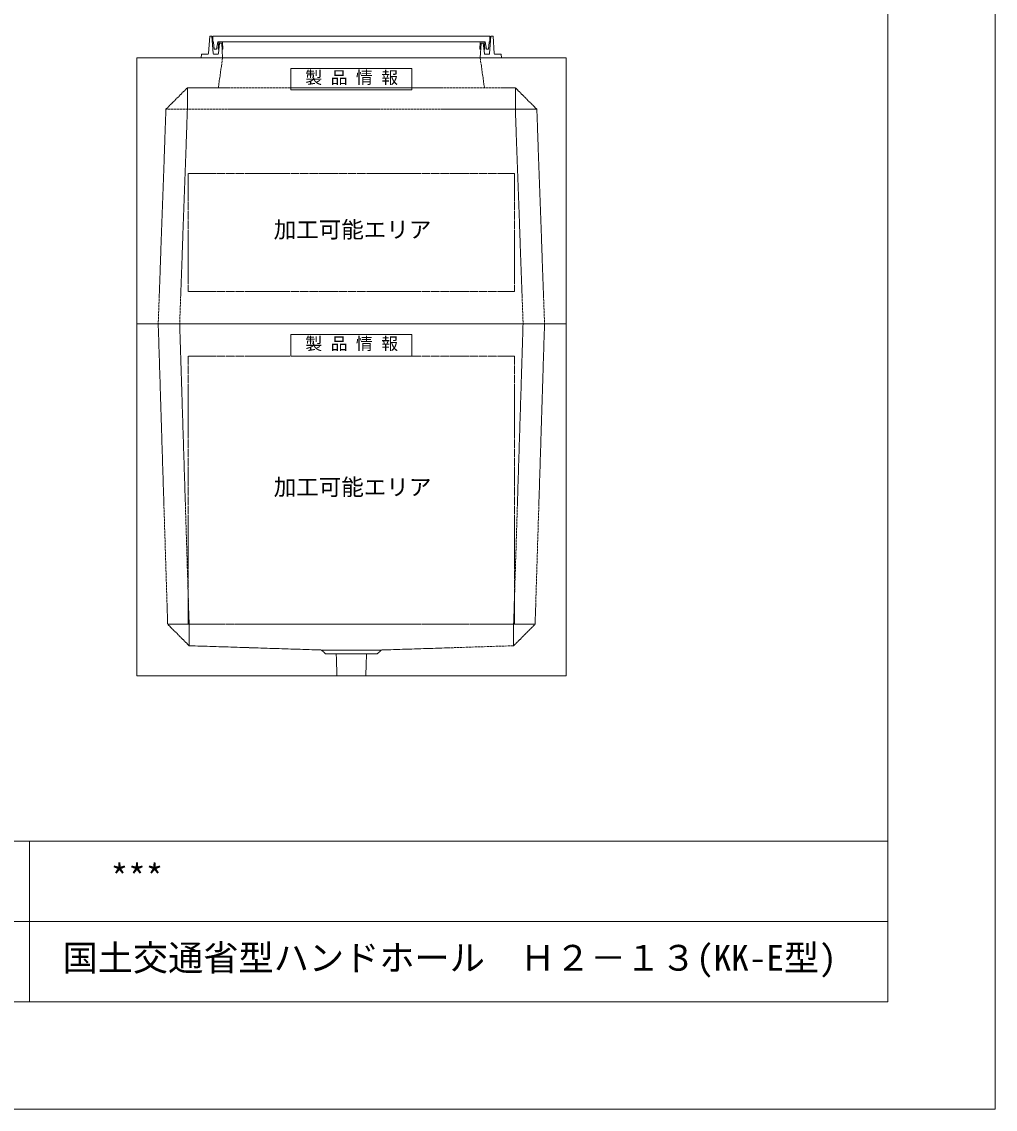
# Model space of a CAD drawing. Units: millimetres, scale not verified. Extents: x -3712 to 3712, y -2625 to 2625.
# Drawn here: x 1445 to 3712, y -2625 to -91 of the extents above; entities that cross this region are included whole.
import ezdxf
from ezdxf.enums import TextEntityAlignment as Align

# ---------------------------------------------------------------- set-up
doc = ezdxf.new("R2010")
doc.units = ezdxf.units.MM
doc.header["$LTSCALE"] = 10
doc.linetypes.add('LONG_DASHED1', pattern=[7, 6, -1])
doc.linetypes.add('LONG_DOUBLE_CHAIN', pattern=[21.8, 18, -1, 0.6, -0.6, 0.6, -1])
for name, color, linetype, lineweight in [('0-0_D-TTL', 7, 'Continuous', 9), ('0-1_Defpoints', 7, 'Continuous', 9), ('0-2_D-TTL-FRAM1', 134, 'Continuous', 9), ('0-3_D-TTL-TXT', 7, 'Continuous', 9), ('0-7_D-STR', 7, 'LONG_DASHED1', 9), ('0-8_D-STR-STR1', 7, 'LONG_DASHED1', 9), ('0-A_D-STR-STR5', 1, 'LONG_DOUBLE_CHAIN', 9), ('0-B_D-STR-STR4', 134, 'Continuous', 9)]:
    doc.layers.add(name, color=color, linetype=linetype, lineweight=lineweight)
doc.styles.add('ＭＳ ゴシック', font='')
doc.styles.get('ＭＳ ゴシック').set_extended_font_data('MS Gothic')

# ---------------------------------------------------------------- blocks, each defined once
blk = doc.blocks.new('A$C4DE05FD1')
at = {"layer": '0-0_D-TTL', "color": 134}
for p in [(57400, 38000), (2000, 2000)]:
    blk.add_line(p, (57400, 2000), dxfattribs=at)
at = {"layer": '0-1_Defpoints', "color": 134}
for p in [(59400, 42000), (0, 0)]:
    blk.add_line(p, (59400, 0), dxfattribs=at)
at = {"layer": '0-2_D-TTL-FRAM1'}
for p, q in [((19400, 5000), (57400, 5000)), ((41400, 5000), (41400, 2000)), ((32400, 3500), (57400, 3500))]:
    blk.add_line(p, q, dxfattribs=at)
blk = doc.blocks.new('A$C284D0AE2')
at = {"layer": '0-B_D-STR-STR4'}
for p, q in [((-3300, 500), (-3327.8, 98.6)), ((-3250, 500), (-3300, 500)), ((-3221.3, 98.6), (-3250, 500)), ((-3225, 500), (-3225, 370)), ((-3225, 370), (-3219.2, 370)), ((-3209.2, 360.9), (-3195, 200)), ((-3145, 200), (-3115, 370)), ((-3115, 370), (3115, 370)), ((-3090, 370), (-3106.2, 200.7)), ((-3070, 340), (-3098, 97.7)), ((-3000, 370), (-3090, 370)), ((-3020, 340), (-3070, 340)), ((-3000, 0), (-3020, 340)), ((-2991.8, 200.7), (-3000, 370)), ((3000, 370), (3090, 370)), ((3090, 370), (3106.2, 200.7)), ((-3490, 80), (-3500, 0)), ((-3500, 0), (3500, 0)), ((-3347.8, 80), (-3490, 80)), ((-3117.8, 80), (-3201.4, 80)), ((-3195, 200), (-3145, 200)), ((-3106.2, 200.7), (-3086.1, 200.7)), ((-3011.8, 200.7), (-2991.8, 200.7)), ((3106.2, 200.7), (3086.1, 200.7)), ((3117.8, 80), (3201.4, 80)), ((3347.8, 80), (3490, 80)), ((3490, 80), (3500, 0))]:
    blk.add_line(p, q, dxfattribs=at)
for points in [[(-3225, 500), (3225, 500), (3225, 370), (3219.2, 370)], [(3011.8, 200.7), (2991.8, 200.7), (3000, 370)], [(3000, 0), (3020, 340), (3070, 340), (3098, 97.7)], [(3209.2, 360.9), (3195, 200), (3145, 200), (3115, 370)], [(3221.3, 98.6), (3250, 500), (3300, 500), (3327.8, 98.6)]]:
    blk.add_lwpolyline(points, dxfattribs=at)
for centre, radius, start, end in [((-3219.2, 360), 10, 5.04245, 90), ((3219.2, 360), 10, 90, 174.95755), ((-3347.8, 100), 20, 270, 356.0372), ((-3201.4, 100), 20, 184.08562, 270), ((-3117.8, 100), 20, 270, 353.41806), ((3117.8, 100), 20, 186.58194, 270), ((3201.4, 100), 20, 270, 355.91438), ((3347.8, 100), 20, 183.9628, 270)]:
    blk.add_arc(centre, radius, start, end, dxfattribs=at)
blk = doc.blocks.new('A$C3FC15DFF')
at = {"layer": '0-8_D-STR-STR1', "linetype": 'Continuous'}
blk.add_lwpolyline([(-1410, 0), (1410, 0), (1410, -500), (-1410, -500)], close=True, dxfattribs=at)
at = {"layer": '0-8_D-STR-STR1', "style": 'ＭＳ ゴシック'}
blk.add_text('製 品 情 報', height=288.6, dxfattribs=at).set_placement((-1074.8, -441.3), align=Align.BOTTOM_LEFT)
blk = doc.blocks.new('A$C5B4E108A')
at = {"layer": '0-7_D-STR'}
for p, q in [((-3000, 6200), (-3100, 5500)), ((3000, 6200), (3100, 5500)), ((-4320, 5000), (-3820, 5500)), ((3820, 5500), (-3820, 5500)), ((-3820, 5001.1), (-3820, 5500)), ((4320, 5000), (3820, 5500)), ((3820, 5001.1), (3820, 5500)), ((-4320, 5001.1), (-4500, 0)), ((4320, 5000), (-4320, 5001.1)), ((-3820, 5001.1), (-4000, 0)), ((3820, 5001.1), (4000, 0)), ((4320, 5001.1), (4500, 0))]:
    blk.add_line(p, q, dxfattribs=at)
at = {"layer": '0-7_D-STR', "linetype": 'Continuous'}
for p in [(5000, 6200), (-5000, 0)]:
    blk.add_line(p, (5000, 0), dxfattribs=at)
blk.add_lwpolyline([(-5000, 0), (-5000, 6200), (5000, 6200)], dxfattribs=at)
at = {"layer": '0-A_D-STR-STR5'}
for p, q in [((-3800, 3500), (-3800, 750)), ((3800, 3500), (-3800, 3500))]:
    blk.add_line(p, q, dxfattribs=at)
blk.add_lwpolyline([(3800, 3500), (3800, 750), (-3800, 750)], dxfattribs=at)
at = {"layer": '0-8_D-STR-STR1'}
blk.add_blockref('A$C3FC15DFF', (0, 5950), dxfattribs=at)
blk = doc.blocks.new('A$C14054909')
at = {"layer": '0-7_D-STR', "linetype": 'Continuous'}
for p, q in [((-5000, 0), (5000, 0)), ((-5000, -8200), (-5000, 0)), ((5000, -8200), (5000, 0)), ((-5000, -8200), (5000, -8200))]:
    blk.add_line(p, q, dxfattribs=at)
at = {"layer": '0-7_D-STR'}
for p, q in [((-4500, 0), (-4280, -7000)), ((-4000, 0), (-3780, -7000)), ((4000, 0), (3780, -7000)), ((4500, 0), (4280, -7000)), ((-3780, -7500), (-4280, -7000)), ((4280, -7000), (-4280, -7000)), ((-3780, -7500), (-3780, -7000)), ((3780, -7500), (4280, -7000)), ((3780, -7500), (3780, -7000)), ((-3780, -7500), (-700, -7600)), ((-600, -7690), (-700, -7600)), ((700, -7600), (-700, -7600)), ((600, -7690), (700, -7600)), ((3780, -7500), (700, -7600)), ((600, -7690), (-600, -7690)), ((-336.2, -8200), (-352.5, -7690)), ((336.2, -8200), (352.5, -7690))]:
    blk.add_line(p, q, dxfattribs=at)
at = {"layer": '0-A_D-STR-STR5'}
for p, q in [((3800, -750), (3800, -7000)), ((3800, -7000), (-3800, -7000))]:
    blk.add_line(p, q, dxfattribs=at)
blk.add_lwpolyline([(3800, -750), (-3800, -750), (-3800, -7000)], dxfattribs=at)
at = {"layer": '0-8_D-STR-STR1'}
blk.add_blockref('A$C3FC15DFF', (0, -250), dxfattribs=at)

msp = doc.modelspace()

# ---------------------------------------------------------------- block references
at = {"layer": '0-0_D-TTL', "xscale": 0.125, "yscale": 0.125}
msp.add_blockref('A$C4DE05FD1', (-3712.5, -2625), dxfattribs=at)
at = {"layer": '0-7_D-STR', "xscale": 0.1, "yscale": 0.1}
for name in ['A$C5B4E108A', 'A$C14054909']:
    msp.add_blockref(name, (2212.5, -795), dxfattribs=at)
at = {"layer": '0-B_D-STR-STR4', "xscale": 0.1, "yscale": 0.1}
msp.add_blockref('A$C284D0AE2', (2212.5, -175), dxfattribs=at)

# ---------------------------------------------------------------- texts
at = {"layer": '0-3_D-TTL-TXT', "style": 'ＭＳ ゴシック'}
for s, p in [('***', (1651.65, -2132.75)), ('国土交通省型ハンドホール\u3000Ｈ２－１３(KK-E型)', (1539.49, -2320.25))]:
    msp.add_text(s, height=60.12, dxfattribs=at).set_placement(p, align=Align.BOTTOM_LEFT)
at = {"layer": '0-A_D-STR-STR5', "style": 'ＭＳ ゴシック'}
for p in [(2031.44, -606.14), (2031.44, -1206.14)]:
    msp.add_text('加工可能エリア', height=38.49, dxfattribs=at).set_placement(p, align=Align.BOTTOM_LEFT)

doc.saveas('drawing.dxf')
